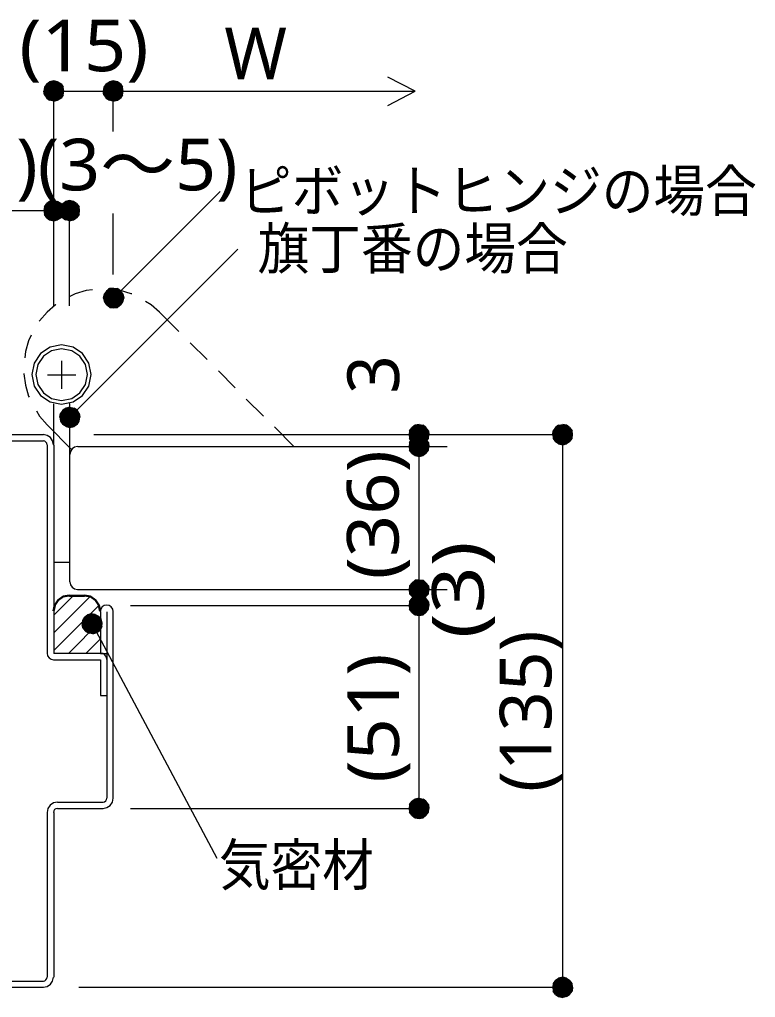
# Model space of a CAD drawing. Header units: millimetres. Extents: x 0 to 420, y 0 to 297.
# Drawn here: x 70.26 to 107.27, y 107.53 to 156.69 of the extents above; entities that cross this region are included whole.
import ezdxf
from ezdxf.enums import TextEntityAlignment as Align

# ---------------------------------------------------------------- set-up
doc = ezdxf.new("R2010")
doc.units = ezdxf.units.MM
doc.styles.add('kst32b', font='NotoSansJP-Variable.ttf')

msp = doc.modelspace()

# ---------------------------------------------------------------- hatches: boundary and pattern name
h = msp.add_hatch(color=7)
h.paths.add_polyline_path([(71.988, 153.606), (71.776, 153.564), (71.988, 153.098), (71.988, 153.606)])
h.paths.add_polyline_path([(71.776, 153.564), (71.988, 153.098), (71.628, 153.458), (71.776, 153.564)])
h.paths.add_polyline_path([(71.988, 153.098), (71.628, 153.458), (71.522, 153.289), (71.988, 153.098)])
for points in [[(72.178, 153.564), (71.988, 153.606), (71.988, 153.098), (72.178, 153.564)], [(75.184, 153.564), (74.972, 153.606), (74.972, 153.098), (75.184, 153.564)], [(72.983, 147.553), (72.771, 147.595), (72.771, 147.087), (72.983, 147.553)], [(71.776, 146.621), (71.988, 146.579), (71.988, 147.087), (71.776, 146.621)], [(71.776, 146.621), (71.988, 146.579), (71.988, 147.087), (71.776, 146.621)], [(74.803, 143.171), (74.634, 143.044), (74.994, 142.684), (74.803, 143.171)], [(72.602, 137.16), (72.432, 137.054), (72.792, 136.694), (72.602, 137.16)], [(90.149, 135.361), (90.361, 135.318), (90.361, 135.826), (90.149, 135.361)], [(98.044, 135.636), (98.065, 135.826), (97.578, 135.826), (98.044, 135.636)], [(90.149, 134.768), (90.361, 134.726), (90.361, 135.234), (90.149, 134.768)], [(90.149, 127.55), (90.361, 127.529), (90.361, 128.037), (90.149, 127.55)], [(90.149, 126.767), (90.361, 126.725), (90.361, 127.233), (90.149, 126.767)], [(74.422, 126.365), (74.359, 126.555), (73.914, 126.323), (74.422, 126.365)], [(90.149, 116.565), (90.361, 116.522), (90.361, 117.03), (90.149, 116.565)], [(97.092, 108.225), (97.07, 108.035), (97.578, 108.035), (97.092, 108.225)]]:
    msp.add_hatch(color=7).paths.add_polyline_path(points)
h = msp.add_hatch(color=7)
h.paths.add_polyline_path([(72.496, 153.098), (72.454, 153.289), (71.988, 153.098), (72.496, 153.098)])
h.paths.add_polyline_path([(72.454, 153.289), (71.988, 153.098), (72.348, 153.458), (72.454, 153.289)])
h.paths.add_polyline_path([(71.988, 153.098), (72.348, 153.458), (72.178, 153.564), (71.988, 153.098)])
h = msp.add_hatch(color=7)
h.paths.add_polyline_path([(74.972, 153.606), (74.782, 153.564), (74.972, 153.098), (74.972, 153.606)])
h.paths.add_polyline_path([(74.782, 153.564), (74.972, 153.098), (74.612, 153.458), (74.782, 153.564)])
h.paths.add_polyline_path([(74.972, 153.098), (74.612, 153.458), (74.507, 153.289), (74.972, 153.098)])
h = msp.add_hatch(color=7)
h.paths.add_polyline_path([(75.48, 153.098), (75.438, 153.289), (74.972, 153.098), (75.48, 153.098)])
h.paths.add_polyline_path([(75.438, 153.289), (74.972, 153.098), (75.332, 153.458), (75.438, 153.289)])
h.paths.add_polyline_path([(74.972, 153.098), (75.332, 153.458), (75.184, 153.564), (74.972, 153.098)])
h = msp.add_hatch(color=7)
h.paths.add_polyline_path([(71.522, 153.289), (71.48, 153.098), (71.988, 153.098), (71.522, 153.289)])
h.paths.add_polyline_path([(71.48, 153.098), (71.988, 153.098), (71.522, 152.908), (71.48, 153.098)])
h.paths.add_polyline_path([(71.988, 153.098), (71.522, 152.908), (71.628, 152.739), (71.988, 153.098)])
h = msp.add_hatch(color=7)
h.paths.add_polyline_path([(71.628, 152.739), (71.776, 152.633), (71.988, 153.098), (71.628, 152.739)])
h.paths.add_polyline_path([(71.776, 152.633), (71.988, 153.098), (71.988, 152.59), (71.776, 152.633)])
h.paths.add_polyline_path([(71.988, 153.098), (71.988, 152.59), (72.178, 152.633), (71.988, 153.098)])
h = msp.add_hatch(color=7)
h.paths.add_polyline_path([(72.178, 152.633), (72.348, 152.739), (71.988, 153.098), (72.178, 152.633)])
h.paths.add_polyline_path([(72.348, 152.739), (71.988, 153.098), (72.454, 152.908), (72.348, 152.739)])
h.paths.add_polyline_path([(71.988, 153.098), (72.454, 152.908), (72.496, 153.098), (71.988, 153.098)])
h = msp.add_hatch(color=7)
h.paths.add_polyline_path([(74.507, 153.289), (74.464, 153.098), (74.972, 153.098), (74.507, 153.289)])
h.paths.add_polyline_path([(74.464, 153.098), (74.972, 153.098), (74.507, 152.908), (74.464, 153.098)])
h.paths.add_polyline_path([(74.972, 153.098), (74.507, 152.908), (74.612, 152.739), (74.972, 153.098)])
h = msp.add_hatch(color=7)
h.paths.add_polyline_path([(74.612, 152.739), (74.782, 152.633), (74.972, 153.098), (74.612, 152.739)])
h.paths.add_polyline_path([(74.782, 152.633), (74.972, 153.098), (74.972, 152.59), (74.782, 152.633)])
h.paths.add_polyline_path([(74.972, 153.098), (74.972, 152.59), (75.184, 152.633), (74.972, 153.098)])
h = msp.add_hatch(color=7)
h.paths.add_polyline_path([(75.184, 152.633), (75.332, 152.739), (74.972, 153.098), (75.184, 152.633)])
h.paths.add_polyline_path([(75.332, 152.739), (74.972, 153.098), (75.438, 152.908), (75.332, 152.739)])
h.paths.add_polyline_path([(74.972, 153.098), (75.438, 152.908), (75.48, 153.098), (74.972, 153.098)])
h = msp.add_hatch(color=7)
h.paths.add_polyline_path([(71.776, 147.553), (71.628, 147.447), (71.988, 147.087), (71.776, 147.553)])
h.paths.add_polyline_path([(71.628, 147.447), (71.988, 147.087), (71.522, 147.278), (71.628, 147.447)])
h.paths.add_polyline_path([(71.988, 147.087), (71.522, 147.278), (71.48, 147.087), (71.988, 147.087)])
h = msp.add_hatch(color=7)
h.paths.add_polyline_path([(71.776, 147.553), (71.628, 147.447), (71.988, 147.087), (71.776, 147.553)])
h.paths.add_polyline_path([(71.628, 147.447), (71.988, 147.087), (71.522, 147.278), (71.628, 147.447)])
h.paths.add_polyline_path([(71.988, 147.087), (71.522, 147.278), (71.48, 147.087), (71.988, 147.087)])
h = msp.add_hatch(color=7)
h.paths.add_polyline_path([(72.348, 147.447), (72.178, 147.553), (71.988, 147.087), (72.348, 147.447)])
h.paths.add_polyline_path([(72.178, 147.553), (71.988, 147.087), (71.988, 147.595), (72.178, 147.553)])
h.paths.add_polyline_path([(71.988, 147.087), (71.988, 147.595), (71.776, 147.553), (71.988, 147.087)])
h = msp.add_hatch(color=7)
h.paths.add_polyline_path([(72.348, 147.447), (72.178, 147.553), (71.988, 147.087), (72.348, 147.447)])
h.paths.add_polyline_path([(72.178, 147.553), (71.988, 147.087), (71.988, 147.595), (72.178, 147.553)])
h.paths.add_polyline_path([(71.988, 147.087), (71.988, 147.595), (71.776, 147.553), (71.988, 147.087)])
h = msp.add_hatch(color=7)
h.paths.add_polyline_path([(72.771, 147.595), (72.581, 147.553), (72.771, 147.087), (72.771, 147.595)])
h.paths.add_polyline_path([(72.581, 147.553), (72.771, 147.087), (72.432, 147.447), (72.581, 147.553)])
h.paths.add_polyline_path([(72.771, 147.087), (72.432, 147.447), (72.305, 147.278), (72.771, 147.087)])
h = msp.add_hatch(color=7)
h.paths.add_polyline_path([(73.279, 147.087), (73.258, 147.278), (72.771, 147.087), (73.279, 147.087)])
h.paths.add_polyline_path([(73.258, 147.278), (72.771, 147.087), (73.131, 147.447), (73.258, 147.278)])
h.paths.add_polyline_path([(72.771, 147.087), (73.131, 147.447), (72.983, 147.553), (72.771, 147.087)])
h = msp.add_hatch(color=7)
h.paths.add_polyline_path([(71.48, 147.087), (71.522, 146.897), (71.988, 147.087), (71.48, 147.087)])
h.paths.add_polyline_path([(71.522, 146.897), (71.988, 147.087), (71.628, 146.727), (71.522, 146.897)])
h.paths.add_polyline_path([(71.988, 147.087), (71.628, 146.727), (71.776, 146.621), (71.988, 147.087)])
h = msp.add_hatch(color=7)
h.paths.add_polyline_path([(71.48, 147.087), (71.522, 146.897), (71.988, 147.087), (71.48, 147.087)])
h.paths.add_polyline_path([(71.522, 146.897), (71.988, 147.087), (71.628, 146.727), (71.522, 146.897)])
h.paths.add_polyline_path([(71.988, 147.087), (71.628, 146.727), (71.776, 146.621), (71.988, 147.087)])
h = msp.add_hatch(color=7)
h.paths.add_polyline_path([(72.454, 146.897), (72.496, 147.087), (71.988, 147.087), (72.454, 146.897)])
h.paths.add_polyline_path([(72.496, 147.087), (71.988, 147.087), (72.454, 147.278), (72.496, 147.087)])
h.paths.add_polyline_path([(71.988, 147.087), (72.454, 147.278), (72.348, 147.447), (71.988, 147.087)])
h = msp.add_hatch(color=7)
h.paths.add_polyline_path([(72.454, 146.897), (72.496, 147.087), (71.988, 147.087), (72.454, 146.897)])
h.paths.add_polyline_path([(72.496, 147.087), (71.988, 147.087), (72.454, 147.278), (72.496, 147.087)])
h.paths.add_polyline_path([(71.988, 147.087), (72.454, 147.278), (72.348, 147.447), (71.988, 147.087)])
h = msp.add_hatch(color=7)
h.paths.add_polyline_path([(71.988, 146.579), (72.178, 146.621), (71.988, 147.087), (71.988, 146.579)])
h.paths.add_polyline_path([(72.178, 146.621), (71.988, 147.087), (72.348, 146.727), (72.178, 146.621)])
h.paths.add_polyline_path([(71.988, 147.087), (72.348, 146.727), (72.454, 146.897), (71.988, 147.087)])
h = msp.add_hatch(color=7)
h.paths.add_polyline_path([(71.988, 146.579), (72.178, 146.621), (71.988, 147.087), (71.988, 146.579)])
h.paths.add_polyline_path([(72.178, 146.621), (71.988, 147.087), (72.348, 146.727), (72.178, 146.621)])
h.paths.add_polyline_path([(71.988, 147.087), (72.348, 146.727), (72.454, 146.897), (71.988, 147.087)])
h = msp.add_hatch(color=7)
h.paths.add_polyline_path([(72.305, 147.278), (72.284, 147.087), (72.771, 147.087), (72.305, 147.278)])
h.paths.add_polyline_path([(72.284, 147.087), (72.771, 147.087), (72.305, 146.897), (72.284, 147.087)])
h.paths.add_polyline_path([(72.771, 147.087), (72.305, 146.897), (72.432, 146.727), (72.771, 147.087)])
h = msp.add_hatch(color=7)
h.paths.add_polyline_path([(72.432, 146.727), (72.581, 146.621), (72.771, 147.087), (72.432, 146.727)])
h.paths.add_polyline_path([(72.581, 146.621), (72.771, 147.087), (72.771, 146.579), (72.581, 146.621)])
h.paths.add_polyline_path([(72.771, 147.087), (72.771, 146.579), (72.983, 146.621), (72.771, 147.087)])
h = msp.add_hatch(color=7)
h.paths.add_polyline_path([(72.983, 146.621), (73.131, 146.727), (72.771, 147.087), (72.983, 146.621)])
h.paths.add_polyline_path([(73.131, 146.727), (72.771, 147.087), (73.258, 146.897), (73.131, 146.727)])
h.paths.add_polyline_path([(72.771, 147.087), (73.258, 146.897), (73.279, 147.087), (72.771, 147.087)])
h = msp.add_hatch(color=7)
h.paths.add_polyline_path([(75.353, 143.044), (75.184, 143.171), (74.994, 142.684), (75.353, 143.044)])
h.paths.add_polyline_path([(75.184, 143.171), (74.994, 142.684), (74.994, 143.192), (75.184, 143.171)])
h.paths.add_polyline_path([(74.994, 142.684), (74.994, 143.192), (74.803, 143.171), (74.994, 142.684)])
h = msp.add_hatch(color=7)
h.paths.add_polyline_path([(74.634, 143.044), (74.528, 142.896), (74.994, 142.684), (74.634, 143.044)])
h.paths.add_polyline_path([(74.528, 142.896), (74.994, 142.684), (74.486, 142.684), (74.528, 142.896)])
h.paths.add_polyline_path([(74.994, 142.684), (74.486, 142.684), (74.528, 142.494), (74.994, 142.684)])
h = msp.add_hatch(color=7)
h.paths.add_polyline_path([(74.528, 142.494), (74.634, 142.346), (74.994, 142.684), (74.528, 142.494)])
h.paths.add_polyline_path([(74.634, 142.346), (74.994, 142.684), (74.803, 142.219), (74.634, 142.346)])
h.paths.add_polyline_path([(74.994, 142.684), (74.803, 142.219), (74.994, 142.198), (74.994, 142.684)])
h = msp.add_hatch(color=7)
h.paths.add_polyline_path([(75.459, 142.494), (75.502, 142.684), (74.994, 142.684), (75.459, 142.494)])
h.paths.add_polyline_path([(75.502, 142.684), (74.994, 142.684), (75.459, 142.896), (75.502, 142.684)])
h.paths.add_polyline_path([(74.994, 142.684), (75.459, 142.896), (75.353, 143.044), (74.994, 142.684)])
h = msp.add_hatch(color=7)
h.paths.add_polyline_path([(74.994, 142.198), (75.184, 142.219), (74.994, 142.684), (74.994, 142.198)])
h.paths.add_polyline_path([(75.184, 142.219), (74.994, 142.684), (75.353, 142.346), (75.184, 142.219)])
h.paths.add_polyline_path([(74.994, 142.684), (75.353, 142.346), (75.459, 142.494), (74.994, 142.684)])
h = msp.add_hatch(color=7)
h.paths.add_polyline_path([(73.152, 137.054), (73.004, 137.16), (72.792, 136.694), (73.152, 137.054)])
h.paths.add_polyline_path([(73.004, 137.16), (72.792, 136.694), (72.792, 137.202), (73.004, 137.16)])
h.paths.add_polyline_path([(72.792, 136.694), (72.792, 137.202), (72.602, 137.16), (72.792, 136.694)])
h = msp.add_hatch(color=7)
h.paths.add_polyline_path([(72.432, 137.054), (72.327, 136.885), (72.792, 136.694), (72.432, 137.054)])
h.paths.add_polyline_path([(72.327, 136.885), (72.792, 136.694), (72.284, 136.694), (72.327, 136.885)])
h.paths.add_polyline_path([(72.792, 136.694), (72.284, 136.694), (72.327, 136.504), (72.792, 136.694)])
h = msp.add_hatch(color=7)
h.paths.add_polyline_path([(72.327, 136.504), (72.432, 136.334), (72.792, 136.694), (72.327, 136.504)])
h.paths.add_polyline_path([(72.432, 136.334), (72.792, 136.694), (72.602, 136.229), (72.432, 136.334)])
h.paths.add_polyline_path([(72.792, 136.694), (72.602, 136.229), (72.792, 136.186), (72.792, 136.694)])
h = msp.add_hatch(color=7)
h.paths.add_polyline_path([(73.258, 136.504), (73.3, 136.694), (72.792, 136.694), (73.258, 136.504)])
h.paths.add_polyline_path([(73.3, 136.694), (72.792, 136.694), (73.258, 136.885), (73.3, 136.694)])
h.paths.add_polyline_path([(72.792, 136.694), (73.258, 136.885), (73.152, 137.054), (72.792, 136.694)])
h = msp.add_hatch(color=7)
h.paths.add_polyline_path([(72.792, 136.186), (73.004, 136.229), (72.792, 136.694), (72.792, 136.186)])
h.paths.add_polyline_path([(73.004, 136.229), (72.792, 136.694), (73.152, 136.334), (73.004, 136.229)])
h.paths.add_polyline_path([(72.792, 136.694), (73.152, 136.334), (73.258, 136.504), (72.792, 136.694)])
h = msp.add_hatch(color=7)
h.paths.add_polyline_path([(90.149, 136.292), (90.001, 136.186), (90.361, 135.826), (90.149, 136.292)])
h.paths.add_polyline_path([(90.001, 136.186), (90.361, 135.826), (89.874, 136.017), (90.001, 136.186)])
h.paths.add_polyline_path([(90.361, 135.826), (89.874, 136.017), (89.853, 135.826), (90.361, 135.826)])
h = msp.add_hatch(color=7)
h.paths.add_polyline_path([(90.699, 136.186), (90.551, 136.292), (90.361, 135.826), (90.699, 136.186)])
h.paths.add_polyline_path([(90.551, 136.292), (90.361, 135.826), (90.361, 136.334), (90.551, 136.292)])
h.paths.add_polyline_path([(90.361, 135.826), (90.361, 136.334), (90.149, 136.292), (90.361, 135.826)])
h = msp.add_hatch(color=7)
h.paths.add_polyline_path([(97.769, 136.292), (97.578, 136.334), (97.578, 135.826), (97.769, 136.292)])
h.paths.add_polyline_path([(97.578, 136.334), (97.578, 135.826), (97.367, 136.292), (97.578, 136.334)])
h.paths.add_polyline_path([(97.578, 135.826), (97.367, 136.292), (97.219, 136.186), (97.578, 135.826)])
h = msp.add_hatch(color=7)
h.paths.add_polyline_path([(98.065, 135.826), (98.044, 136.017), (97.578, 135.826), (98.065, 135.826)])
h.paths.add_polyline_path([(98.044, 136.017), (97.578, 135.826), (97.917, 136.186), (98.044, 136.017)])
h.paths.add_polyline_path([(97.578, 135.826), (97.917, 136.186), (97.769, 136.292), (97.578, 135.826)])
h = msp.add_hatch(color=7)
h.paths.add_polyline_path([(89.853, 135.826), (89.874, 135.636), (90.361, 135.826), (89.853, 135.826)])
h.paths.add_polyline_path([(89.874, 135.636), (90.361, 135.826), (90.001, 135.467), (89.874, 135.636)])
h.paths.add_polyline_path([(90.361, 135.826), (90.001, 135.467), (90.149, 135.361), (90.361, 135.826)])
h = msp.add_hatch(color=7)
h.paths.add_polyline_path([(90.149, 135.7), (90.001, 135.594), (90.361, 135.234), (90.149, 135.7)])
h.paths.add_polyline_path([(90.001, 135.594), (90.361, 135.234), (89.874, 135.424), (90.001, 135.594)])
h.paths.add_polyline_path([(90.361, 135.234), (89.874, 135.424), (89.853, 135.234), (90.361, 135.234)])
h = msp.add_hatch(color=7)
h.paths.add_polyline_path([(90.699, 135.594), (90.551, 135.7), (90.361, 135.234), (90.699, 135.594)])
h.paths.add_polyline_path([(90.551, 135.7), (90.361, 135.234), (90.361, 135.742), (90.551, 135.7)])
h.paths.add_polyline_path([(90.361, 135.234), (90.361, 135.742), (90.149, 135.7), (90.361, 135.234)])
h = msp.add_hatch(color=7)
h.paths.add_polyline_path([(90.826, 135.636), (90.847, 135.826), (90.361, 135.826), (90.826, 135.636)])
h.paths.add_polyline_path([(90.847, 135.826), (90.361, 135.826), (90.826, 136.017), (90.847, 135.826)])
h.paths.add_polyline_path([(90.361, 135.826), (90.826, 136.017), (90.699, 136.186), (90.361, 135.826)])
h = msp.add_hatch(color=7)
h.paths.add_polyline_path([(90.361, 135.318), (90.551, 135.361), (90.361, 135.826), (90.361, 135.318)])
h.paths.add_polyline_path([(90.551, 135.361), (90.361, 135.826), (90.699, 135.467), (90.551, 135.361)])
h.paths.add_polyline_path([(90.361, 135.826), (90.699, 135.467), (90.826, 135.636), (90.361, 135.826)])
h = msp.add_hatch(color=7)
h.paths.add_polyline_path([(97.219, 136.186), (97.092, 136.017), (97.578, 135.826), (97.219, 136.186)])
h.paths.add_polyline_path([(97.092, 136.017), (97.578, 135.826), (97.07, 135.826), (97.092, 136.017)])
h.paths.add_polyline_path([(97.578, 135.826), (97.07, 135.826), (97.092, 135.636), (97.578, 135.826)])
h = msp.add_hatch(color=7)
h.paths.add_polyline_path([(97.092, 135.636), (97.219, 135.467), (97.578, 135.826), (97.092, 135.636)])
h.paths.add_polyline_path([(97.219, 135.467), (97.578, 135.826), (97.367, 135.361), (97.219, 135.467)])
h.paths.add_polyline_path([(97.578, 135.826), (97.367, 135.361), (97.578, 135.318), (97.578, 135.826)])
h = msp.add_hatch(color=7)
h.paths.add_polyline_path([(97.578, 135.318), (97.769, 135.361), (97.578, 135.826), (97.578, 135.318)])
h.paths.add_polyline_path([(97.769, 135.361), (97.578, 135.826), (97.917, 135.467), (97.769, 135.361)])
h.paths.add_polyline_path([(97.578, 135.826), (97.917, 135.467), (98.044, 135.636), (97.578, 135.826)])
h = msp.add_hatch(color=7)
h.paths.add_polyline_path([(89.853, 135.234), (89.874, 135.043), (90.361, 135.234), (89.853, 135.234)])
h.paths.add_polyline_path([(89.874, 135.043), (90.361, 135.234), (90.001, 134.874), (89.874, 135.043)])
h.paths.add_polyline_path([(90.361, 135.234), (90.001, 134.874), (90.149, 134.768), (90.361, 135.234)])
h = msp.add_hatch(color=7)
h.paths.add_polyline_path([(90.826, 135.043), (90.847, 135.234), (90.361, 135.234), (90.826, 135.043)])
h.paths.add_polyline_path([(90.847, 135.234), (90.361, 135.234), (90.826, 135.424), (90.847, 135.234)])
h.paths.add_polyline_path([(90.361, 135.234), (90.826, 135.424), (90.699, 135.594), (90.361, 135.234)])
h = msp.add_hatch(color=7)
h.paths.add_polyline_path([(90.361, 134.726), (90.551, 134.768), (90.361, 135.234), (90.361, 134.726)])
h.paths.add_polyline_path([(90.551, 134.768), (90.361, 135.234), (90.699, 134.874), (90.551, 134.768)])
h.paths.add_polyline_path([(90.361, 135.234), (90.699, 134.874), (90.826, 135.043), (90.361, 135.234)])
h = msp.add_hatch(color=7)
h.paths.add_polyline_path([(90.149, 128.503), (90.001, 128.376), (90.361, 128.037), (90.149, 128.503)])
h.paths.add_polyline_path([(90.001, 128.376), (90.361, 128.037), (89.874, 128.228), (90.001, 128.376)])
h.paths.add_polyline_path([(90.361, 128.037), (89.874, 128.228), (89.853, 128.037), (90.361, 128.037)])
h = msp.add_hatch(color=7)
h.paths.add_polyline_path([(90.699, 128.376), (90.551, 128.503), (90.361, 128.037), (90.699, 128.376)])
h.paths.add_polyline_path([(90.551, 128.503), (90.361, 128.037), (90.361, 128.524), (90.551, 128.503)])
h.paths.add_polyline_path([(90.361, 128.037), (90.361, 128.524), (90.149, 128.503), (90.361, 128.037)])
h = msp.add_hatch(color=7)
h.paths.add_polyline_path([(90.826, 127.825), (90.847, 128.037), (90.361, 128.037), (90.826, 127.825)])
h.paths.add_polyline_path([(90.847, 128.037), (90.361, 128.037), (90.826, 128.228), (90.847, 128.037)])
h.paths.add_polyline_path([(90.361, 128.037), (90.826, 128.228), (90.699, 128.376), (90.361, 128.037)])
h = msp.add_hatch(color=7)
h.paths.add_polyline_path([(89.853, 128.037), (89.874, 127.825), (90.361, 128.037), (89.853, 128.037)])
h.paths.add_polyline_path([(89.874, 127.825), (90.361, 128.037), (90.001, 127.677), (89.874, 127.825)])
h.paths.add_polyline_path([(90.361, 128.037), (90.001, 127.677), (90.149, 127.55), (90.361, 128.037)])
h = msp.add_hatch(color=7)
h.paths.add_polyline_path([(90.361, 127.529), (90.551, 127.55), (90.361, 128.037), (90.361, 127.529)])
h.paths.add_polyline_path([(90.551, 127.55), (90.361, 128.037), (90.699, 127.677), (90.551, 127.55)])
h.paths.add_polyline_path([(90.361, 128.037), (90.699, 127.677), (90.826, 127.825), (90.361, 128.037)])
h = msp.add_hatch(color=7)
h.paths.add_polyline_path([(90.149, 127.698), (90.001, 127.593), (90.361, 127.233), (90.149, 127.698)])
h.paths.add_polyline_path([(90.001, 127.593), (90.361, 127.233), (89.874, 127.423), (90.001, 127.593)])
h.paths.add_polyline_path([(90.361, 127.233), (89.874, 127.423), (89.853, 127.233), (90.361, 127.233)])
h = msp.add_hatch(color=7)
h.paths.add_polyline_path([(90.699, 127.593), (90.551, 127.698), (90.361, 127.233), (90.699, 127.593)])
h.paths.add_polyline_path([(90.551, 127.698), (90.361, 127.233), (90.361, 127.741), (90.551, 127.698)])
h.paths.add_polyline_path([(90.361, 127.233), (90.361, 127.741), (90.149, 127.698), (90.361, 127.233)])
h = msp.add_hatch(color=7)
h.paths.add_polyline_path([(90.826, 127.042), (90.847, 127.233), (90.361, 127.233), (90.826, 127.042)])
h.paths.add_polyline_path([(90.847, 127.233), (90.361, 127.233), (90.826, 127.423), (90.847, 127.233)])
h.paths.add_polyline_path([(90.361, 127.233), (90.826, 127.423), (90.699, 127.593), (90.361, 127.233)])
h = msp.add_hatch(color=7)
h.paths.add_polyline_path([(89.853, 127.233), (89.874, 127.042), (90.361, 127.233), (89.853, 127.233)])
h.paths.add_polyline_path([(89.874, 127.042), (90.361, 127.233), (90.001, 126.873), (89.874, 127.042)])
h.paths.add_polyline_path([(90.361, 127.233), (90.001, 126.873), (90.149, 126.767), (90.361, 127.233)])
h = msp.add_hatch(color=7)
h.paths.add_polyline_path([(90.361, 126.725), (90.551, 126.767), (90.361, 127.233), (90.361, 126.725)])
h.paths.add_polyline_path([(90.551, 126.767), (90.361, 127.233), (90.699, 126.873), (90.551, 126.767)])
h.paths.add_polyline_path([(90.361, 127.233), (90.699, 126.873), (90.826, 127.042), (90.361, 127.233)])
h = msp.add_hatch(color=7)
h.paths.add_polyline_path([(73.427, 126.471), (73.406, 126.259), (73.914, 126.323), (73.427, 126.471)])
h.paths.add_polyline_path([(73.406, 126.259), (73.914, 126.323), (73.47, 126.069), (73.406, 126.259)])
h.paths.add_polyline_path([(73.914, 126.323), (73.47, 126.069), (73.596, 125.921), (73.914, 126.323)])
h = msp.add_hatch(color=7)
h.paths.add_polyline_path([(73.872, 126.809), (73.681, 126.767), (73.914, 126.323), (73.872, 126.809)])
h.paths.add_polyline_path([(73.681, 126.767), (73.914, 126.323), (73.533, 126.64), (73.681, 126.767)])
h.paths.add_polyline_path([(73.914, 126.323), (73.533, 126.64), (73.427, 126.471), (73.914, 126.323)])
h = msp.add_hatch(color=7)
h.paths.add_polyline_path([(74.359, 126.555), (74.232, 126.704), (73.914, 126.323), (74.359, 126.555)])
h.paths.add_polyline_path([(74.232, 126.704), (73.914, 126.323), (74.062, 126.788), (74.232, 126.704)])
h.paths.add_polyline_path([(73.914, 126.323), (74.062, 126.788), (73.872, 126.809), (73.914, 126.323)])
h = msp.add_hatch(color=7)
h.paths.add_polyline_path([(74.147, 125.878), (74.316, 125.984), (73.914, 126.323), (74.147, 125.878)])
h.paths.add_polyline_path([(74.316, 125.984), (73.914, 126.323), (74.401, 126.175), (74.316, 125.984)])
h.paths.add_polyline_path([(73.914, 126.323), (74.401, 126.175), (74.422, 126.365), (73.914, 126.323)])
h = msp.add_hatch(color=7)
h.paths.add_polyline_path([(73.596, 125.921), (73.766, 125.836), (73.914, 126.323), (73.596, 125.921)])
h.paths.add_polyline_path([(73.766, 125.836), (73.914, 126.323), (73.956, 125.815), (73.766, 125.836)])
h.paths.add_polyline_path([(73.914, 126.323), (73.956, 125.815), (74.147, 125.878), (73.914, 126.323)])
h = msp.add_hatch(color=7)
h.paths.add_polyline_path([(90.699, 117.39), (90.551, 117.496), (90.361, 117.03), (90.699, 117.39)])
h.paths.add_polyline_path([(90.551, 117.496), (90.361, 117.03), (90.361, 117.538), (90.551, 117.496)])
h.paths.add_polyline_path([(90.361, 117.03), (90.361, 117.538), (90.149, 117.496), (90.361, 117.03)])
h = msp.add_hatch(color=7)
h.paths.add_polyline_path([(90.149, 117.496), (90.001, 117.39), (90.361, 117.03), (90.149, 117.496)])
h.paths.add_polyline_path([(90.001, 117.39), (90.361, 117.03), (89.874, 117.221), (90.001, 117.39)])
h.paths.add_polyline_path([(90.361, 117.03), (89.874, 117.221), (89.853, 117.03), (90.361, 117.03)])
h = msp.add_hatch(color=7)
h.paths.add_polyline_path([(89.853, 117.03), (89.874, 116.84), (90.361, 117.03), (89.853, 117.03)])
h.paths.add_polyline_path([(89.874, 116.84), (90.361, 117.03), (90.001, 116.671), (89.874, 116.84)])
h.paths.add_polyline_path([(90.361, 117.03), (90.001, 116.671), (90.149, 116.565), (90.361, 117.03)])
h = msp.add_hatch(color=7)
h.paths.add_polyline_path([(90.826, 116.84), (90.847, 117.03), (90.361, 117.03), (90.826, 116.84)])
h.paths.add_polyline_path([(90.847, 117.03), (90.361, 117.03), (90.826, 117.221), (90.847, 117.03)])
h.paths.add_polyline_path([(90.361, 117.03), (90.826, 117.221), (90.699, 117.39), (90.361, 117.03)])
h = msp.add_hatch(color=7)
h.paths.add_polyline_path([(90.361, 116.522), (90.551, 116.565), (90.361, 117.03), (90.361, 116.522)])
h.paths.add_polyline_path([(90.551, 116.565), (90.361, 117.03), (90.699, 116.671), (90.551, 116.565)])
h.paths.add_polyline_path([(90.361, 117.03), (90.699, 116.671), (90.826, 116.84), (90.361, 117.03)])
h = msp.add_hatch(color=7)
h.paths.add_polyline_path([(97.578, 108.543), (97.367, 108.5), (97.578, 108.035), (97.578, 108.543)])
h.paths.add_polyline_path([(97.367, 108.5), (97.578, 108.035), (97.219, 108.395), (97.367, 108.5)])
h.paths.add_polyline_path([(97.578, 108.035), (97.219, 108.395), (97.092, 108.225), (97.578, 108.035)])
h = msp.add_hatch(color=7)
h.paths.add_polyline_path([(98.044, 108.225), (97.917, 108.395), (97.578, 108.035), (98.044, 108.225)])
h.paths.add_polyline_path([(97.917, 108.395), (97.578, 108.035), (97.769, 108.5), (97.917, 108.395)])
h.paths.add_polyline_path([(97.578, 108.035), (97.769, 108.5), (97.578, 108.543), (97.578, 108.035)])
h = msp.add_hatch(color=7)
h.paths.add_polyline_path([(97.917, 107.675), (98.044, 107.844), (97.578, 108.035), (97.917, 107.675)])
h.paths.add_polyline_path([(98.044, 107.844), (97.578, 108.035), (98.065, 108.035), (98.044, 107.844)])
h.paths.add_polyline_path([(97.578, 108.035), (98.065, 108.035), (98.044, 108.225), (97.578, 108.035)])
h = msp.add_hatch(color=7)
h.paths.add_polyline_path([(97.07, 108.035), (97.092, 107.844), (97.578, 108.035), (97.07, 108.035)])
h.paths.add_polyline_path([(97.092, 107.844), (97.578, 108.035), (97.219, 107.675), (97.092, 107.844)])
h.paths.add_polyline_path([(97.578, 108.035), (97.219, 107.675), (97.367, 107.569), (97.578, 108.035)])
h = msp.add_hatch(color=7)
h.paths.add_polyline_path([(97.367, 107.569), (97.578, 107.527), (97.578, 108.035), (97.367, 107.569)])
h.paths.add_polyline_path([(97.578, 107.527), (97.578, 108.035), (97.769, 107.569), (97.578, 107.527)])
h.paths.add_polyline_path([(97.578, 108.035), (97.769, 107.569), (97.917, 107.675), (97.578, 108.035)])

# ---------------------------------------------------------------- linework, layer by layer
at = {"lineweight": 0}
for points in [[(71.988, 153.098), (71.628, 153.458), (71.522, 153.289)], [(71.776, 153.564), (71.988, 153.098), (71.628, 153.458)], [(71.988, 153.606), (71.776, 153.564), (71.988, 153.098)], [(72.178, 153.564), (71.988, 153.606), (71.988, 153.098)], [(71.988, 153.098), (72.348, 153.458), (72.178, 153.564)], [(72.454, 153.289), (71.988, 153.098), (72.348, 153.458)], [(74.972, 153.098), (74.612, 153.458), (74.507, 153.289)], [(74.782, 153.564), (74.972, 153.098), (74.612, 153.458)], [(74.972, 153.606), (74.782, 153.564), (74.972, 153.098)], [(75.184, 153.564), (74.972, 153.606), (74.972, 153.098)], [(74.972, 153.098), (75.332, 153.458), (75.184, 153.564)], [(75.438, 153.289), (74.972, 153.098), (75.332, 153.458)], [(71.522, 153.289), (71.48, 153.098), (71.988, 153.098)], [(71.48, 153.098), (71.988, 153.098), (71.522, 152.908)], [(71.988, 153.098), (71.522, 152.908), (71.628, 152.739)], [(71.628, 152.739), (71.776, 152.633), (71.988, 153.098)], [(71.776, 152.633), (71.988, 153.098), (71.988, 152.59)], [(72.496, 153.098), (72.454, 153.289), (71.988, 153.098)], [(71.988, 153.098), (71.988, 152.59), (72.178, 152.633)], [(72.178, 152.633), (72.348, 152.739), (71.988, 153.098)], [(72.348, 152.739), (71.988, 153.098), (72.454, 152.908)], [(71.988, 153.098), (72.454, 152.908), (72.496, 153.098)], [(74.507, 153.289), (74.464, 153.098), (74.972, 153.098)], [(74.464, 153.098), (74.972, 153.098), (74.507, 152.908)], [(74.972, 153.098), (74.507, 152.908), (74.612, 152.739)], [(74.612, 152.739), (74.782, 152.633), (74.972, 153.098)], [(74.782, 152.633), (74.972, 153.098), (74.972, 152.59)], [(75.48, 153.098), (75.438, 153.289), (74.972, 153.098)], [(74.972, 153.098), (74.972, 152.59), (75.184, 152.633)], [(75.184, 152.633), (75.332, 152.739), (74.972, 153.098)], [(75.332, 152.739), (74.972, 153.098), (75.438, 152.908)], [(74.972, 153.098), (75.438, 152.908), (75.48, 153.098)], [(71.776, 147.553), (71.628, 147.447), (71.988, 147.087)], [(71.776, 147.553), (71.628, 147.447), (71.988, 147.087)], [(71.988, 147.087), (71.988, 147.595), (71.776, 147.553)], [(71.988, 147.087), (71.988, 147.595), (71.776, 147.553)], [(72.178, 147.553), (71.988, 147.087), (71.988, 147.595)], [(72.178, 147.553), (71.988, 147.087), (71.988, 147.595)], [(72.348, 147.447), (72.178, 147.553), (71.988, 147.087)], [(72.348, 147.447), (72.178, 147.553), (71.988, 147.087)], [(72.581, 147.553), (72.771, 147.087), (72.432, 147.447)], [(72.771, 147.595), (72.581, 147.553), (72.771, 147.087)], [(72.983, 147.553), (72.771, 147.595), (72.771, 147.087)], [(72.771, 147.087), (73.131, 147.447), (72.983, 147.553)], [(71.988, 147.087), (71.522, 147.278), (71.48, 147.087)], [(71.988, 147.087), (71.522, 147.278), (71.48, 147.087)], [(71.48, 147.087), (71.522, 146.897), (71.988, 147.087)], [(71.48, 147.087), (71.522, 146.897), (71.988, 147.087)], [(71.628, 147.447), (71.988, 147.087), (71.522, 147.278)], [(71.628, 147.447), (71.988, 147.087), (71.522, 147.278)], [(71.522, 146.897), (71.988, 147.087), (71.628, 146.727)], [(71.522, 146.897), (71.988, 147.087), (71.628, 146.727)], [(71.988, 147.087), (71.628, 146.727), (71.776, 146.621)], [(71.988, 147.087), (71.628, 146.727), (71.776, 146.621)], [(71.776, 146.621), (71.988, 146.579), (71.988, 147.087)], [(71.776, 146.621), (71.988, 146.579), (71.988, 147.087)], [(71.988, 147.087), (72.454, 147.278), (72.348, 147.447)], [(71.988, 147.087), (72.454, 147.278), (72.348, 147.447)], [(72.496, 147.087), (71.988, 147.087), (72.454, 147.278)], [(72.496, 147.087), (71.988, 147.087), (72.454, 147.278)], [(71.988, 146.579), (72.178, 146.621), (71.988, 147.087)], [(72.178, 146.621), (71.988, 147.087), (72.348, 146.727)], [(71.988, 147.087), (72.348, 146.727), (72.454, 146.897)], [(72.454, 146.897), (72.496, 147.087), (71.988, 147.087)], [(71.988, 146.579), (72.178, 146.621), (71.988, 147.087)], [(72.178, 146.621), (71.988, 147.087), (72.348, 146.727)], [(71.988, 147.087), (72.348, 146.727), (72.454, 146.897)], [(72.454, 146.897), (72.496, 147.087), (71.988, 147.087)], [(72.305, 147.278), (72.284, 147.087), (72.771, 147.087)], [(72.284, 147.087), (72.771, 147.087), (72.305, 146.897)], [(72.771, 147.087), (72.432, 147.447), (72.305, 147.278)], [(72.771, 147.087), (72.305, 146.897), (72.432, 146.727)], [(72.432, 146.727), (72.581, 146.621), (72.771, 147.087)], [(72.581, 146.621), (72.771, 147.087), (72.771, 146.579)], [(73.258, 147.278), (72.771, 147.087), (73.131, 147.447)], [(73.279, 147.087), (73.258, 147.278), (72.771, 147.087)], [(72.771, 147.087), (72.771, 146.579), (72.983, 146.621)], [(72.983, 146.621), (73.131, 146.727), (72.771, 147.087)], [(73.131, 146.727), (72.771, 147.087), (73.258, 146.897)], [(72.771, 147.087), (73.258, 146.897), (73.279, 147.087)], [(74.803, 143.171), (74.634, 143.044), (74.994, 142.684)], [(74.994, 142.684), (74.994, 143.192), (74.803, 143.171)], [(75.184, 143.171), (74.994, 142.684), (74.994, 143.192)], [(75.353, 143.044), (75.184, 143.171), (74.994, 142.684)], [(74.528, 142.896), (74.994, 142.684), (74.486, 142.684)], [(74.994, 142.684), (74.486, 142.684), (74.528, 142.494)], [(74.634, 143.044), (74.528, 142.896), (74.994, 142.684)], [(74.528, 142.494), (74.634, 142.346), (74.994, 142.684)], [(74.634, 142.346), (74.994, 142.684), (74.803, 142.219)], [(74.994, 142.684), (74.803, 142.219), (74.994, 142.198)], [(74.994, 142.684), (75.459, 142.896), (75.353, 143.044)], [(75.502, 142.684), (74.994, 142.684), (75.459, 142.896)], [(74.994, 142.198), (75.184, 142.219), (74.994, 142.684)], [(75.184, 142.219), (74.994, 142.684), (75.353, 142.346)], [(74.994, 142.684), (75.353, 142.346), (75.459, 142.494)], [(75.459, 142.494), (75.502, 142.684), (74.994, 142.684)], [(72.792, 136.694), (72.792, 137.202), (72.602, 137.16)], [(73.004, 137.16), (72.792, 136.694), (72.792, 137.202)], [(72.327, 136.885), (72.792, 136.694), (72.284, 136.694)], [(72.792, 136.694), (72.284, 136.694), (72.327, 136.504)], [(72.432, 137.054), (72.327, 136.885), (72.792, 136.694)], [(72.327, 136.504), (72.432, 136.334), (72.792, 136.694)], [(72.602, 137.16), (72.432, 137.054), (72.792, 136.694)], [(72.432, 136.334), (72.792, 136.694), (72.602, 136.229)], [(72.792, 136.694), (72.602, 136.229), (72.792, 136.186)], [(73.152, 137.054), (73.004, 137.16), (72.792, 136.694)], [(72.792, 136.694), (73.258, 136.885), (73.152, 137.054)], [(73.3, 136.694), (72.792, 136.694), (73.258, 136.885)], [(72.792, 136.186), (73.004, 136.229), (72.792, 136.694)], [(73.004, 136.229), (72.792, 136.694), (73.152, 136.334)], [(72.792, 136.694), (73.152, 136.334), (73.258, 136.504)], [(73.258, 136.504), (73.3, 136.694), (72.792, 136.694)], [(90.149, 136.292), (90.001, 136.186), (90.361, 135.826)], [(90.361, 135.826), (90.361, 136.334), (90.149, 136.292)], [(90.551, 136.292), (90.361, 135.826), (90.361, 136.334)], [(90.699, 136.186), (90.551, 136.292), (90.361, 135.826)], [(97.578, 135.826), (97.367, 136.292), (97.219, 136.186)], [(97.578, 136.334), (97.578, 135.826), (97.367, 136.292)], [(97.769, 136.292), (97.578, 136.334), (97.578, 135.826)], [(97.578, 135.826), (97.917, 136.186), (97.769, 136.292)], [(90.361, 135.826), (89.874, 136.017), (89.853, 135.826)], [(89.853, 135.826), (89.874, 135.636), (90.361, 135.826)], [(90.001, 136.186), (90.361, 135.826), (89.874, 136.017)], [(89.874, 135.636), (90.361, 135.826), (90.001, 135.467)], [(90.361, 135.826), (90.001, 135.467), (90.149, 135.361)], [(90.149, 135.7), (90.001, 135.594), (90.361, 135.234)], [(90.149, 135.361), (90.361, 135.318), (90.361, 135.826)], [(90.361, 135.234), (90.361, 135.742), (90.149, 135.7)], [(90.361, 135.826), (90.826, 136.017), (90.699, 136.186)], [(90.847, 135.826), (90.361, 135.826), (90.826, 136.017)], [(90.361, 135.318), (90.551, 135.361), (90.361, 135.826)], [(90.551, 135.361), (90.361, 135.826), (90.699, 135.467)], [(90.361, 135.826), (90.699, 135.467), (90.826, 135.636)], [(90.826, 135.636), (90.847, 135.826), (90.361, 135.826)], [(90.551, 135.7), (90.361, 135.234), (90.361, 135.742)], [(90.699, 135.594), (90.551, 135.7), (90.361, 135.234)], [(97.092, 136.017), (97.578, 135.826), (97.07, 135.826)], [(97.578, 135.826), (97.07, 135.826), (97.092, 135.636)], [(97.219, 136.186), (97.092, 136.017), (97.578, 135.826)], [(97.092, 135.636), (97.219, 135.467), (97.578, 135.826)], [(97.219, 135.467), (97.578, 135.826), (97.367, 135.361)], [(97.578, 135.826), (97.367, 135.361), (97.578, 135.318)], [(98.044, 136.017), (97.578, 135.826), (97.917, 136.186)], [(98.065, 135.826), (98.044, 136.017), (97.578, 135.826)], [(97.578, 135.318), (97.769, 135.361), (97.578, 135.826)], [(97.769, 135.361), (97.578, 135.826), (97.917, 135.467)], [(97.578, 135.826), (97.917, 135.467), (98.044, 135.636)], [(98.044, 135.636), (98.065, 135.826), (97.578, 135.826)], [(90.361, 135.234), (89.874, 135.424), (89.853, 135.234)], [(89.853, 135.234), (89.874, 135.043), (90.361, 135.234)], [(90.001, 135.594), (90.361, 135.234), (89.874, 135.424)], [(89.874, 135.043), (90.361, 135.234), (90.001, 134.874)], [(90.361, 135.234), (90.001, 134.874), (90.149, 134.768)], [(90.149, 134.768), (90.361, 134.726), (90.361, 135.234)], [(90.361, 135.234), (90.826, 135.424), (90.699, 135.594)], [(90.847, 135.234), (90.361, 135.234), (90.826, 135.424)], [(90.361, 134.726), (90.551, 134.768), (90.361, 135.234)], [(90.551, 134.768), (90.361, 135.234), (90.699, 134.874)], [(90.361, 135.234), (90.699, 134.874), (90.826, 135.043)], [(90.826, 135.043), (90.847, 135.234), (90.361, 135.234)], [(90.001, 128.376), (90.361, 128.037), (89.874, 128.228)], [(90.149, 128.503), (90.001, 128.376), (90.361, 128.037)], [(90.361, 128.037), (90.361, 128.524), (90.149, 128.503)], [(90.551, 128.503), (90.361, 128.037), (90.361, 128.524)], [(90.699, 128.376), (90.551, 128.503), (90.361, 128.037)], [(90.361, 128.037), (90.826, 128.228), (90.699, 128.376)], [(90.361, 128.037), (89.874, 128.228), (89.853, 128.037)], [(89.853, 128.037), (89.874, 127.825), (90.361, 128.037)], [(89.874, 127.825), (90.361, 128.037), (90.001, 127.677)], [(90.361, 128.037), (90.001, 127.677), (90.149, 127.55)], [(90.149, 127.55), (90.361, 127.529), (90.361, 128.037)], [(90.847, 128.037), (90.361, 128.037), (90.826, 128.228)], [(90.361, 127.529), (90.551, 127.55), (90.361, 128.037)], [(90.551, 127.55), (90.361, 128.037), (90.699, 127.677)], [(90.361, 128.037), (90.699, 127.677), (90.826, 127.825)], [(90.826, 127.825), (90.847, 128.037), (90.361, 128.037)], [(90.361, 127.233), (89.874, 127.423), (89.853, 127.233)], [(90.001, 127.593), (90.361, 127.233), (89.874, 127.423)], [(90.149, 127.698), (90.001, 127.593), (90.361, 127.233)], [(90.361, 127.233), (90.361, 127.741), (90.149, 127.698)], [(90.551, 127.698), (90.361, 127.233), (90.361, 127.741)], [(90.699, 127.593), (90.551, 127.698), (90.361, 127.233)], [(90.361, 127.233), (90.826, 127.423), (90.699, 127.593)], [(90.847, 127.233), (90.361, 127.233), (90.826, 127.423)], [(89.853, 127.233), (89.874, 127.042), (90.361, 127.233)], [(89.874, 127.042), (90.361, 127.233), (90.001, 126.873)], [(90.361, 127.233), (90.001, 126.873), (90.149, 126.767)], [(90.149, 126.767), (90.361, 126.725), (90.361, 127.233)], [(90.361, 126.725), (90.551, 126.767), (90.361, 127.233)], [(90.551, 126.767), (90.361, 127.233), (90.699, 126.873)], [(90.361, 127.233), (90.699, 126.873), (90.826, 127.042)], [(90.826, 127.042), (90.847, 127.233), (90.361, 127.233)], [(73.427, 126.471), (73.406, 126.259), (73.914, 126.323)], [(73.914, 126.323), (73.533, 126.64), (73.427, 126.471)], [(73.681, 126.767), (73.914, 126.323), (73.533, 126.64)], [(73.872, 126.809), (73.681, 126.767), (73.914, 126.323)], [(73.914, 126.323), (74.062, 126.788), (73.872, 126.809)], [(74.232, 126.704), (73.914, 126.323), (74.062, 126.788)], [(74.359, 126.555), (74.232, 126.704), (73.914, 126.323)], [(74.422, 126.365), (74.359, 126.555), (73.914, 126.323)], [(73.914, 126.323), (74.401, 126.175), (74.422, 126.365)], [(73.406, 126.259), (73.914, 126.323), (73.47, 126.069)], [(73.914, 126.323), (73.47, 126.069), (73.596, 125.921)], [(73.596, 125.921), (73.766, 125.836), (73.914, 126.323)], [(73.766, 125.836), (73.914, 126.323), (73.956, 125.815)], [(73.914, 126.323), (73.956, 125.815), (74.147, 125.878)], [(74.147, 125.878), (74.316, 125.984), (73.914, 126.323)], [(74.316, 125.984), (73.914, 126.323), (74.401, 126.175)], [(90.361, 117.03), (90.361, 117.538), (90.149, 117.496)], [(90.551, 117.496), (90.361, 117.03), (90.361, 117.538)], [(90.361, 117.03), (89.874, 117.221), (89.853, 117.03)], [(89.853, 117.03), (89.874, 116.84), (90.361, 117.03)], [(90.001, 117.39), (90.361, 117.03), (89.874, 117.221)], [(89.874, 116.84), (90.361, 117.03), (90.001, 116.671)], [(90.149, 117.496), (90.001, 117.39), (90.361, 117.03)], [(90.361, 117.03), (90.001, 116.671), (90.149, 116.565)], [(90.149, 116.565), (90.361, 116.522), (90.361, 117.03)], [(90.699, 117.39), (90.551, 117.496), (90.361, 117.03)], [(90.361, 117.03), (90.826, 117.221), (90.699, 117.39)], [(90.847, 117.03), (90.361, 117.03), (90.826, 117.221)], [(90.361, 116.522), (90.551, 116.565), (90.361, 117.03)], [(90.551, 116.565), (90.361, 117.03), (90.699, 116.671)], [(90.361, 117.03), (90.699, 116.671), (90.826, 116.84)], [(90.826, 116.84), (90.847, 117.03), (90.361, 117.03)], [(97.092, 108.225), (97.07, 108.035), (97.578, 108.035)], [(97.578, 108.035), (97.219, 108.395), (97.092, 108.225)], [(97.367, 108.5), (97.578, 108.035), (97.219, 108.395)], [(97.578, 108.543), (97.367, 108.5), (97.578, 108.035)], [(97.578, 108.035), (97.769, 108.5), (97.578, 108.543)], [(97.917, 108.395), (97.578, 108.035), (97.769, 108.5)], [(98.044, 108.225), (97.917, 108.395), (97.578, 108.035)], [(97.578, 108.035), (98.065, 108.035), (98.044, 108.225)], [(97.07, 108.035), (97.092, 107.844), (97.578, 108.035)], [(97.092, 107.844), (97.578, 108.035), (97.219, 107.675)], [(97.578, 108.035), (97.219, 107.675), (97.367, 107.569)], [(97.367, 107.569), (97.578, 107.527), (97.578, 108.035)], [(97.578, 107.527), (97.578, 108.035), (97.769, 107.569)], [(97.578, 108.035), (97.769, 107.569), (97.917, 107.675)], [(97.917, 107.675), (98.044, 107.844), (97.578, 108.035)], [(98.044, 107.844), (97.578, 108.035), (98.065, 108.035)]]:
    msp.add_lwpolyline(points, close=True, dxfattribs=at)
at = {"lineweight": 13}
for points in [[(88.773, 152.379), (90.149, 153.098), (88.773, 153.797)], [(71.988, 142.304), (71.988, 153.098)], [(71.988, 153.098), (74.972, 153.098)], [(74.972, 153.098), (90.149, 153.098)], [(74.972, 151.067), (74.972, 153.098)], [(74.994, 142.684), (80.349, 148.04)], [(66.971, 147.087), (71.988, 147.087)], [(72.771, 147.087), (71.988, 147.087)], [(72.771, 142.304), (72.771, 147.129)], [(74.972, 143.87), (74.972, 146.939)], [(72.792, 136.694), (81.238, 145.14)], [(73.935, 143.108), (73.618, 143.065), (73.067, 142.896), (72.792, 142.769)], [(75.904, 142.896), (75.883, 142.896), (75.332, 143.065), (74.761, 143.15), (74.74, 143.15)], [(72.094, 142.367), (72.073, 142.346), (71.649, 141.986), (71.268, 141.542), (71.247, 141.52)], [(77.301, 141.986), (76.877, 142.346), (76.602, 142.515)], [(78.274, 141.012), (77.301, 141.986)], [(70.845, 140.822), (70.718, 140.547), (70.57, 139.996), (70.527, 139.679)], [(79.693, 139.594), (78.846, 140.441)], [(72.39, 138.134), (72.39, 139.531)], [(70.485, 138.896), (70.485, 138.875), (70.57, 138.303), (70.718, 137.753), (70.739, 137.71)], [(71.67, 138.832), (73.088, 138.832)], [(81.111, 138.176), (80.264, 139.023)], [(71.988, 135.297), (71.988, 137.372)], [(72.792, 134.81), (72.792, 137.393)], [(82.529, 136.758), (81.661, 137.604)], [(71.12, 137.012), (71.268, 136.758), (71.649, 136.313)], [(72.898, 135.064), (71.649, 136.313)], [(84.053, 135.234), (83.079, 136.208)], [(67.501, 135.826), (71.459, 135.826)], [(71.967, 135.308), (71.926, 135.51), (71.815, 135.675), (71.65, 135.786), (71.448, 135.826)], [(73.999, 135.826), (97.578, 135.826)], [(90.361, 117.03), (90.361, 127.233), (90.361, 128.037), (90.361, 135.234), (90.361, 135.826)], [(97.578, 108.035), (97.578, 135.826)], [(67.501, 135.509), (71.459, 135.509)], [(71.649, 135.308), (71.633, 135.386), (71.59, 135.45), (71.526, 135.493), (71.448, 135.509)], [(71.67, 124.82), (71.67, 135.297)], [(71.988, 135.297), (71.988, 124.82)], [(73.185, 135.233), (73.031, 135.195), (72.906, 135.106), (72.823, 134.977), (72.792, 134.821)], [(73.194, 135.234), (91.758, 135.234)], [(72.792, 128.418), (72.792, 134.81)], [(72.792, 129.392), (71.988, 129.392)], [(72.792, 128.429), (72.823, 128.276), (72.907, 128.152), (73.031, 128.068), (73.184, 128.037)], [(73.194, 128.037), (91.758, 128.037)], [(71.988, 126.746), (72.962, 127.72)], [(71.988, 125.857), (73.808, 127.677)], [(71.988, 124.968), (74.274, 127.254)], [(74.972, 126.926), (74.947, 127.054), (74.876, 127.158), (74.772, 127.228), (74.644, 127.254), (74.517, 127.228), (74.412, 127.158), (74.342, 127.054), (74.316, 126.926)], [(74.337, 126.936), (74.337, 124.82)], [(74.655, 126.915), (74.655, 117.538)], [(74.972, 117.538), (74.972, 126.915)], [(75.84, 127.233), (90.361, 127.233)], [(72.729, 124.82), (74.337, 126.45)], [(73.956, 126.238), (80.179, 114.533)], [(73.596, 124.82), (74.337, 125.561)], [(71.649, 124.83), (71.675, 124.703), (71.745, 124.598), (71.85, 124.528), (71.977, 124.502)], [(74.337, 124.82), (71.988, 124.82)], [(71.988, 124.502), (74.337, 124.502)], [(74.655, 124.513), (74.629, 124.641), (74.559, 124.745), (74.454, 124.815), (74.327, 124.841)], [(74.337, 124.82), (74.655, 124.82)], [(74.337, 124.502), (74.337, 122.703)], [(74.337, 122.703), (74.655, 122.703)], [(74.454, 117.348), (74.532, 117.364), (74.596, 117.407), (74.639, 117.471), (74.655, 117.549)], [(74.454, 117.03), (74.656, 117.071), (74.82, 117.182), (74.932, 117.347), (74.972, 117.549)], [(72.168, 117.348), (71.966, 117.307), (71.801, 117.196), (71.69, 117.031), (71.649, 116.829)], [(72.168, 117.03), (72.089, 117.015), (72.026, 116.972), (71.982, 116.908), (71.967, 116.829)], [(72.178, 117.348), (74.464, 117.348)], [(72.178, 117.03), (74.464, 117.03)], [(75.84, 117.03), (90.361, 117.03)], [(71.67, 108.543), (71.67, 116.819)], [(71.988, 116.819), (71.988, 108.543)], [(67.501, 108.352), (71.459, 108.352)], [(71.448, 108.352), (71.526, 108.368), (71.59, 108.411), (71.633, 108.475), (71.649, 108.553)], [(71.448, 108.035), (71.65, 108.075), (71.815, 108.187), (71.926, 108.351), (71.967, 108.553)], [(67.501, 108.035), (71.459, 108.035)], [(73.237, 108.035), (97.578, 108.035)]]:
    msp.add_lwpolyline(points, dxfattribs=at)
for points in [[(73.872, 138.843), (73.754, 139.424), (73.435, 139.898), (72.96, 140.218), (72.379, 140.335), (71.799, 140.218), (71.324, 139.898), (71.004, 139.424), (70.887, 138.843), (71.004, 138.262), (71.324, 137.788), (71.799, 137.468), (72.379, 137.35), (72.96, 137.468), (73.435, 137.788), (73.754, 138.262)], [(73.681, 138.843), (73.579, 139.349), (73.3, 139.763), (72.886, 140.042), (72.379, 140.144), (71.873, 140.042), (71.459, 139.763), (71.18, 139.349), (71.078, 138.843), (71.18, 138.336), (71.459, 137.922), (71.873, 137.643), (72.379, 137.541), (72.886, 137.643), (73.3, 137.922), (73.579, 138.336)]]:
    msp.add_lwpolyline(points, close=True, dxfattribs=at)
at = {"lineweight": 30}
for points in [[(72.76, 127.741), (72.451, 127.678), (72.199, 127.508), (72.029, 127.256), (71.967, 126.947)], [(72.771, 127.72), (73.533, 127.72)], [(74.316, 126.947), (74.254, 127.256), (74.084, 127.508), (73.831, 127.678), (73.522, 127.741)]]:
    msp.add_lwpolyline(points, dxfattribs=at)

# ---------------------------------------------------------------- texts
at = {"style": 'kst32b'}
for s, height, p, p2 in [('(15)', 2.5989, (70.252, 154.093), (76.749, 154.093)), ('(25)(3～5)', 2.5989, (64.897, 148.103), (81.226, 148.103)), ('ピボットヒンジの場合', 2.0791, (81.344, 147.045), (107.333, 147.045)), ('旗丁番の場合', 2.0791, (82.233, 144.145), (97.826, 144.145)), ('(36)', 2.5989, (89.323, 128.545), (89.323, 135.042)), ('(3)', 2.5989, (93.599, 125.582), (93.599, 130.455)), ('(135)', 2.5989, (97.007, 117.856), (97.007, 125.978)), ('(51)', 2.5989, (89.345, 118.322), (89.345, 124.819)), ('気密材', 2.0791, (80.285, 113.157), (88.082, 113.157))]:
    msp.add_text(s, height=height, dxfattribs=at).set_placement(p, p2, align=Align.FIT)
msp.add_text('W', height=2.599, dxfattribs=at).set_placement((80.56, 153.691))
msp.add_text('3', height=2.599, rotation=90, dxfattribs=at).set_placement((89.345, 137.88))

doc.saveas('drawing.dxf')
